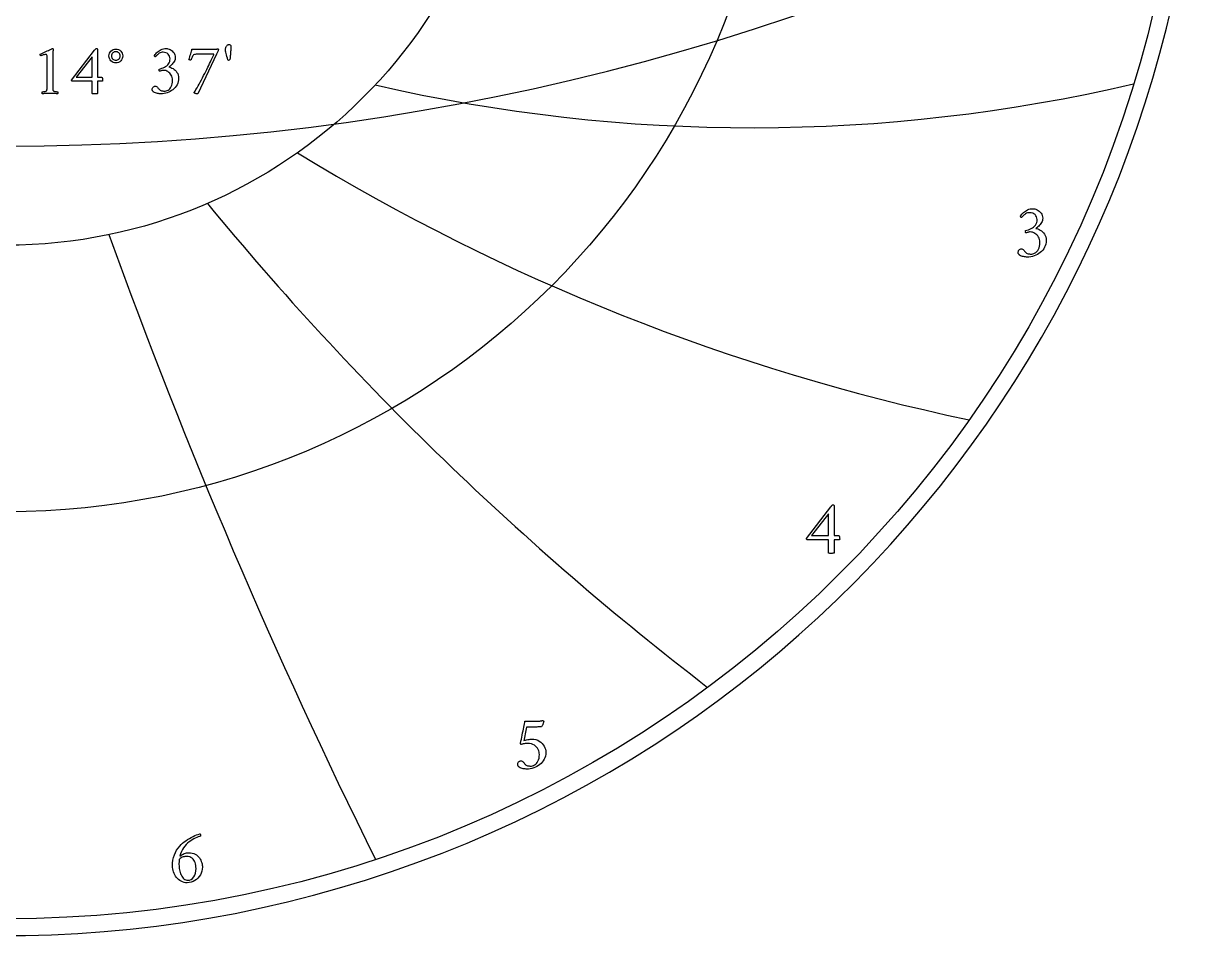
# Model space of a CAD drawing. Header units: millimetres. Extents: x -32.4 to 32.3, y -32.4 to 33.4.
# Drawn here: x 0.47 to 32.35, y -32.35 to -7.67 of the extents above; entities that cross this region are included whole.
import ezdxf

# ---------------------------------------------------------------- set-up
doc = ezdxf.new("R2010")
doc.units = ezdxf.units.MM
for name, color, linetype in [('CUT_OUTER', 1, 'Continuous'), ('ENGRAVE', 7, 'Continuous'), ('ENGRAVE_FINE', 8, 'Continuous'), ('TEXT', 5, 'Continuous')]:
    doc.layers.add(name, color=color, linetype=linetype)

msp = doc.modelspace()

# ---------------------------------------------------------------- linework, layer by layer
at = {"layer": 'CUT_OUTER'}
msp.add_arc((-0.0002, -0.0001), 32.35, 127.26523, 87.73645, dxfattribs=at)
at = {"layer": 'ENGRAVE'}
for radius in [31.9, 20.8814, 13.6687]:
    msp.add_circle((0, 0), radius, dxfattribs=at)
for centre, radius, start, end in [((20.1893, 34.969), 45.4585, 257.0331, 283.12748), ((37.9253, 37.9253), 57.556, 238.534502, 258.105285), ((69.4851, 40.1172), 82.9072, 219.427561, 232.47475), ((154.75, 41.4651), 161.5641, 199.845293, 206.368888)]:
    msp.add_arc(centre, radius, start, end, dxfattribs=at)
at = {"layer": 'ENGRAVE_FINE'}
msp.add_arc((0, 55.2682), 66.2544, 241.345817, 298.654183, dxfattribs=at)
at = {"layer": 'TEXT'}
for points in [[(6.0342, -8.2368), (6.0481, -8.2384), (6.0609, -8.2431), (6.0724, -8.251), (6.0827, -8.262), (6.0826, -8.2734), (6.0822, -8.288), (6.0816, -8.3059), (6.0808, -8.3271), (6.0797, -8.3506), (6.0784, -8.3755), (6.0768, -8.4016), (6.075, -8.4291), (6.073, -8.4572), (6.0708, -8.485), (6.0686, -8.5125), (6.0662, -8.5399), (6.0638, -8.566), (6.0616, -8.5899), (6.0595, -8.6116), (6.0575, -8.6312), (6.0514, -8.6414), (6.0429, -8.6506), (6.032, -8.6589), (6.0186, -8.6661), (6.0132, -8.6654), (6.0084, -8.6632), (6.0044, -8.6596), (6.0011, -8.6545), (5.9864, -8.605), (5.9734, -8.5595), (5.9622, -8.5181), (5.9526, -8.4806), (5.9449, -8.4472), (5.9394, -8.4177), (5.9362, -8.3923), (5.9351, -8.3708), (5.9359, -8.357), (5.9382, -8.3427), (5.9422, -8.3279), (5.9477, -8.3126), (5.9546, -8.2976), (5.9628, -8.2837), (5.9721, -8.2709), (5.9827, -8.2591), (5.9943, -8.2494), (6.0067, -8.2424), (6.02, -8.2382), (6.0342, -8.2368)], [(1.1093, -9.3442), (1.1093, -8.5768), (1.1088, -8.558), (1.1071, -8.5423), (1.1044, -8.5298), (1.1006, -8.5204), (1.0954, -8.5136), (1.0887, -8.5088), (1.0803, -8.5059), (1.0705, -8.5049), (1.0583, -8.5058), (1.0433, -8.5085), (1.0253, -8.5131), (1.0044, -8.5195), (0.9834, -8.5264), (0.9651, -8.5328), (0.9494, -8.5386), (0.9364, -8.5437), (0.9288, -8.5366), (0.9233, -8.5287), (0.92, -8.5201), (0.9189, -8.5107), (0.9189, -8.5106), (0.9189, -8.5102), (0.9189, -8.5096), (0.9189, -8.5088), (0.9192, -8.5053), (0.9199, -8.5025), (0.9211, -8.5004), (0.9228, -8.4991), (0.9615, -8.4815), (0.9998, -8.4639), (1.0377, -8.4461), (1.0753, -8.4282), (1.1111, -8.411), (1.1438, -8.3954), (1.1733, -8.3813), (1.1996, -8.3689), (1.2214, -8.3587), (1.2373, -8.3514), (1.2472, -8.347), (1.2511, -8.3456), (1.255, -8.3456), (1.2595, -8.3463), (1.2633, -8.3485), (1.2663, -8.3521), (1.2686, -8.3572), (1.2704, -8.3628), (1.272, -8.3679), (1.2733, -8.3725), (1.2744, -8.3767), (1.274, -8.3796), (1.2725, -8.3886), (1.2701, -8.4034), (1.2667, -8.4243), (1.2633, -8.4506), (1.2608, -8.4818), (1.2594, -8.5181), (1.2589, -8.5593), (1.2589, -9.3442), (1.259, -9.3652), (1.2591, -9.3854), (1.2594, -9.405), (1.2599, -9.4238), (1.2608, -9.4414), (1.2625, -9.4573), (1.2651, -9.4715), (1.2686, -9.484), (1.2719, -9.4888), (1.2778, -9.4933), (1.2865, -9.4975), (1.2978, -9.5015), (1.3106, -9.5051), (1.3237, -9.5081), (1.3373, -9.5104), (1.3512, -9.5122), (1.3642, -9.5135), (1.3752, -9.5144), (1.3841, -9.5149), (1.391, -9.5151), (1.3936, -9.5197), (1.3956, -9.5258), (1.397, -9.5333), (1.3978, -9.5423), (1.3977, -9.5513), (1.3966, -9.5588), (1.3943, -9.5649), (1.391, -9.5695), (1.3625, -9.5676), (1.3351, -9.5659), (1.309, -9.5642), (1.2842, -9.5627), (1.2594, -9.5614), (1.2336, -9.5605), (1.2069, -9.56), (1.1792, -9.5598), (1.1527, -9.56), (1.1273, -9.5605), (1.1031, -9.5614), (1.0802, -9.5627), (1.057, -9.5642), (1.0321, -9.5659), (1.0055, -9.5676), (0.9772, -9.5695), (0.9739, -9.5649), (0.9716, -9.5588), (0.9705, -9.5513), (0.9704, -9.5423), (0.9712, -9.5333), (0.9726, -9.5258), (0.9746, -9.5197), (0.9772, -9.5151), (0.9841, -9.5149), (0.993, -9.5144), (1.004, -9.5135), (1.017, -9.5122), (1.0309, -9.5104), (1.0445, -9.5081), (1.0576, -9.5051), (1.0705, -9.5015), (1.0816, -9.4975), (1.0899, -9.4933), (1.0952, -9.4888), (1.0976, -9.484), (1.1012, -9.4715), (1.104, -9.4573), (1.106, -9.4414), (1.1074, -9.4238), (1.1082, -9.405), (1.1088, -9.3854), (1.1092, -9.3652), (1.1093, -9.3442)], [(2.444, -8.3417), (2.4512, -8.3424), (2.4573, -8.3446), (2.4624, -8.3483), (2.4663, -8.3534), (2.4693, -8.3592), (2.4714, -8.365), (2.4727, -8.3708), (2.4731, -8.3767), (2.4731, -9.1246), (2.5858, -9.1246), (2.5905, -9.1261), (2.595, -9.1305), (2.5993, -9.1377), (2.6033, -9.1479), (2.6067, -9.1601), (2.6091, -9.1732), (2.6106, -9.1873), (2.611, -9.2023), (2.6107, -9.2123), (2.6096, -9.2208), (2.6078, -9.2278), (2.6052, -9.2334), (2.4731, -9.2334), (2.4731, -9.5656), (2.4723, -9.5659), (2.47, -9.5668), (2.466, -9.5684), (2.4605, -9.5705), (2.4514, -9.5726), (2.4369, -9.5741), (2.417, -9.575), (2.3915, -9.5753), (2.3618, -9.5744), (2.3405, -9.5715), (2.3278, -9.5666), (2.3235, -9.5598), (2.3235, -9.2334), (1.7893, -9.2334), (1.7847, -9.2302), (1.7808, -9.2264), (1.7774, -9.2219), (1.7747, -9.2169), (1.7726, -9.2117), (1.7711, -9.2069), (1.7701, -9.2025), (1.7698, -9.1984), (2.3876, -8.3903), (2.393, -8.384), (2.3993, -8.3769), (2.4066, -8.369), (2.4148, -8.3602), (2.4232, -8.3521), (2.4309, -8.3463), (2.4378, -8.3429), (2.444, -8.3417)], [(2.3235, -8.569), (1.8981, -9.1246), (2.3235, -9.1246)], [(2.7801, -8.5476), (2.7835, -8.5102), (2.7939, -8.4757), (2.8112, -8.4442), (2.8354, -8.4155), (2.8645, -8.3917), (2.8964, -8.3747), (2.9311, -8.3645), (2.9685, -8.3611), (3.0058, -8.3645), (3.0401, -8.3747), (3.0714, -8.3917), (3.0996, -8.4155), (3.123, -8.4442), (3.1397, -8.4757), (3.1497, -8.5102), (3.1531, -8.5476), (3.1497, -8.585), (3.1397, -8.6195), (3.123, -8.6511), (3.0996, -8.6797), (3.0714, -8.7035), (3.0401, -8.7205), (3.0058, -8.7307), (2.9685, -8.7341), (2.9311, -8.7307), (2.8964, -8.7205), (2.8645, -8.7035), (2.8354, -8.6797), (2.8112, -8.6511), (2.7939, -8.6195), (2.7835, -8.585), (2.7801, -8.5476)], [(2.85, -8.5476), (2.8522, -8.571), (2.8587, -8.5926), (2.8697, -8.6123), (2.885, -8.6302), (2.9033, -8.6451), (2.9233, -8.6557), (2.9451, -8.6621), (2.9685, -8.6642), (2.9918, -8.6621), (3.0132, -8.6557), (3.0326, -8.6451), (3.0501, -8.6302), (3.0646, -8.6123), (3.0749, -8.5926), (3.0811, -8.571), (3.0831, -8.5476), (3.0811, -8.5243), (3.0749, -8.5027), (3.0646, -8.483), (3.0501, -8.4651), (3.0326, -8.4502), (3.0132, -8.4396), (2.9918, -8.4332), (2.9685, -8.4311), (2.9451, -8.4332), (2.9233, -8.4396), (2.9033, -8.4502), (2.885, -8.4651), (2.8697, -8.483), (2.8587, -8.5027), (2.8522, -8.5243), (2.85, -8.5476)], [(4.3284, -8.3456), (4.3533, -8.3473), (4.3794, -8.3526), (4.4067, -8.3614), (4.4353, -8.3738), (4.4634, -8.3895), (4.4894, -8.4085), (4.5134, -8.4308), (4.5353, -8.4563), (4.5536, -8.485), (4.5667, -8.5165), (4.5745, -8.551), (4.5771, -8.5884), (4.5752, -8.6179), (4.5696, -8.6462), (4.5602, -8.6733), (4.547, -8.6992), (4.5312, -8.7236), (4.514, -8.7463), (4.4953, -8.7673), (4.4751, -8.7866), (4.4548, -8.8041), (4.4355, -8.8196), (4.4174, -8.8332), (4.4003, -8.8449), (4.428, -8.8506), (4.4566, -8.8599), (4.4863, -8.8729), (4.5169, -8.8896), (4.5468, -8.9098), (4.5744, -8.9335), (4.5997, -8.9608), (4.6228, -8.9915), (4.6419, -9.0258), (4.6555, -9.0637), (4.6637, -9.105), (4.6665, -9.1499), (4.6639, -9.1973), (4.656, -9.2424), (4.643, -9.2852), (4.6247, -9.3257), (4.6021, -9.3636), (4.5761, -9.3986), (4.5467, -9.4306), (4.514, -9.4597), (4.4784, -9.4858), (4.4409, -9.5086), (4.4012, -9.528), (4.3595, -9.5443), (4.3165, -9.557), (4.2731, -9.5661), (4.2291, -9.5716), (4.1847, -9.5734), (4.1651, -9.5727), (4.1431, -9.5707), (4.1189, -9.5674), (4.0924, -9.5627), (4.0654, -9.5566), (4.0397, -9.5489), (4.0153, -9.5396), (3.9923, -9.5287), (3.988, -9.5248), (3.9826, -9.519), (3.9763, -9.5112), (3.969, -9.5015), (3.9622, -9.4907), (3.9574, -9.4797), (3.9545, -9.4684), (3.9535, -9.4568), (3.955, -9.4374), (3.9596, -9.4199), (3.9671, -9.4044), (3.9778, -9.3908), (3.9903, -9.3797), (4.0037, -9.3718), (4.018, -9.3671), (4.0331, -9.3655), (4.0515, -9.3674), (4.0679, -9.3731), (4.0821, -9.3825), (4.0943, -9.3956), (4.1056, -9.4103), (4.1169, -9.4241), (4.1284, -9.437), (4.14, -9.4491), (4.1543, -9.4616), (4.1699, -9.4721), (4.1868, -9.4806), (4.2051, -9.4869), (4.2239, -9.4916), (4.2427, -9.495), (4.2613, -9.497), (4.2799, -9.4976), (4.3052, -9.4959), (4.3306, -9.4906), (4.3562, -9.4818), (4.3819, -9.4695), (4.4066, -9.4531), (4.4292, -9.4321), (4.4498, -9.4064), (4.4683, -9.3762), (4.4836, -9.3409), (4.4945, -9.3002), (4.5011, -9.254), (4.5033, -9.2023), (4.5011, -9.1646), (4.4945, -9.1292), (4.4836, -9.0962), (4.4683, -9.0654), (4.4495, -9.0373), (4.4282, -9.0122), (4.4044, -8.9902), (4.378, -8.9711), (4.3499, -8.9558), (4.3209, -8.9449), (4.2911, -8.9384), (4.2604, -8.9362), (4.2448, -8.9368), (4.2291, -8.9386), (4.2133, -8.9416), (4.1973, -8.9459), (4.1822, -8.9504), (4.1689, -8.9541), (4.1574, -8.9572), (4.1478, -8.9595), (4.1427, -8.9514), (4.139, -8.9425), (4.1368, -8.9329), (4.1361, -8.9226), (4.1363, -8.9163), (4.1371, -8.9109), (4.1383, -8.9066), (4.14, -8.9032), (4.1774, -8.8933), (4.2138, -8.8813), (4.2493, -8.8671), (4.2837, -8.8507), (4.3161, -8.8319), (4.3452, -8.8106), (4.371, -8.7868), (4.3935, -8.7604), (4.4118, -8.731), (4.4248, -8.6984), (4.4327, -8.6626), (4.4353, -8.6234), (4.432, -8.5871), (4.4222, -8.5539), (4.4058, -8.524), (4.3828, -8.4971), (4.3548, -8.475), (4.3231, -8.4592), (4.2878, -8.4498), (4.2488, -8.4466), (4.2196, -8.4484), (4.1924, -8.4537), (4.1672, -8.4625), (4.1439, -8.4748), (4.1227, -8.489), (4.1038, -8.5034), (4.0872, -8.5181), (4.073, -8.5331), (4.0609, -8.5467), (4.0509, -8.5576), (4.0429, -8.5657), (4.037, -8.5709), (4.0331, -8.5701), (4.0292, -8.5675), (4.0254, -8.5633), (4.0215, -8.5573), (4.0181, -8.5505), (4.0156, -8.5437), (4.0142, -8.5369), (4.0137, -8.5301), (4.0293, -8.508), (4.047, -8.4862), (4.0667, -8.4648), (4.0885, -8.4437), (4.1122, -8.4237), (4.1378, -8.4053), (4.1652, -8.3887), (4.1944, -8.3738), (4.2253, -8.3614), (4.258, -8.3526), (4.2924, -8.3473), (4.3284, -8.3456)], [(5.6009, -8.3631), (5.6197, -8.3629), (5.6393, -8.3623), (5.6596, -8.3614), (5.6806, -8.3602), (5.6998, -8.3589), (5.7146, -8.358), (5.725, -8.3574), (5.7311, -8.3572), (5.7362, -8.3583), (5.7398, -8.3616), (5.742, -8.3671), (5.7427, -8.3747), (5.7417, -8.3854), (5.7384, -8.3978), (5.7329, -8.4121), (5.7253, -8.4282), (5.7164, -8.4455), (5.7073, -8.4634), (5.6979, -8.4819), (5.6883, -8.501), (5.1891, -9.5676), (5.1857, -9.5701), (5.1813, -9.5719), (5.176, -9.573), (5.1696, -9.5734), (5.1583, -9.5727), (5.1458, -9.5707), (5.1321, -9.5674), (5.1172, -9.5627), (5.1036, -9.5572), (5.0939, -9.5513), (5.088, -9.545), (5.0861, -9.5384), (5.111, -9.4996), (5.1371, -9.4568), (5.1644, -9.4102), (5.1929, -9.3597), (5.2223, -9.3065), (5.252, -9.2519), (5.282, -9.1958), (5.3124, -9.1382), (5.3427, -9.0802), (5.3722, -9.0226), (5.4009, -8.9656), (5.429, -8.909), (5.4559, -8.8539), (5.4814, -8.8014), (5.5055, -8.7514), (5.5281, -8.704), (5.5488, -8.6602), (5.5674, -8.621), (5.5838, -8.5864), (5.598, -8.5564), (5.6095, -8.5321), (5.6177, -8.5148), (5.6226, -8.5045), (5.6242, -8.501), (5.1424, -8.501), (5.116, -8.5032), (5.0929, -8.5097), (5.0732, -8.5207), (5.057, -8.536), (5.0429, -8.556), (5.0298, -8.5811), (5.0176, -8.6114), (5.0064, -8.6467), (5.0043, -8.6518), (4.9996, -8.6555), (4.9926, -8.6576), (4.9831, -8.6584), (4.9798, -8.6581), (4.9756, -8.6574), (4.9706, -8.6562), (4.9647, -8.6545), (4.9588, -8.6525), (4.9537, -8.6506), (4.9496, -8.6487), (4.9462, -8.6467), (4.9587, -8.6077), (4.9707, -8.5683), (4.9825, -8.5285), (4.9938, -8.4884), (5.0042, -8.4503), (5.013, -8.4167), (5.0202, -8.3877), (5.0259, -8.3631)], [(27.7883, -12.6806), (27.8149, -12.6824), (27.8427, -12.6881), (27.8719, -12.6975), (27.9023, -12.7106), (27.9323, -12.7274), (27.9601, -12.7477), (27.9856, -12.7714), (28.009, -12.7987), (28.0285, -12.8292), (28.0424, -12.8629), (28.0508, -12.8997), (28.0536, -12.9396), (28.0516, -12.9711), (28.0455, -13.0012), (28.0355, -13.0301), (28.0214, -13.0577), (28.0046, -13.0837), (27.9862, -13.108), (27.9663, -13.1304), (27.9448, -13.151), (27.9231, -13.1696), (27.9026, -13.1862), (27.8832, -13.2007), (27.865, -13.2131), (27.8945, -13.2192), (27.9251, -13.2292), (27.9567, -13.2431), (27.9893, -13.2608), (28.0213, -13.2824), (28.0507, -13.3077), (28.0777, -13.3368), (28.1023, -13.3696), (28.1227, -13.4062), (28.1372, -13.4465), (28.146, -13.4906), (28.1489, -13.5385), (28.1461, -13.5891), (28.1378, -13.6372), (28.1238, -13.6828), (28.1043, -13.726), (28.0802, -13.7664), (28.0525, -13.8037), (28.0212, -13.8379), (27.9862, -13.869), (27.9483, -13.8968), (27.9082, -13.9211), (27.866, -13.9419), (27.8215, -13.9591), (27.7756, -13.9727), (27.7293, -13.9825), (27.6824, -13.9883), (27.635, -13.9902), (27.6141, -13.9895), (27.5907, -13.9874), (27.5648, -13.9838), (27.5365, -13.9788), (27.5077, -13.9723), (27.4803, -13.9641), (27.4544, -13.9542), (27.4298, -13.9426), (27.4252, -13.9384), (27.4195, -13.9322), (27.4127, -13.9239), (27.4049, -13.9136), (27.3977, -13.902), (27.3925, -13.8902), (27.3894, -13.8782), (27.3884, -13.8659), (27.39, -13.8452), (27.3948, -13.8265), (27.4029, -13.8099), (27.4143, -13.7954), (27.4277, -13.7837), (27.442, -13.7752), (27.4572, -13.7702), (27.4733, -13.7685), (27.493, -13.7705), (27.5104, -13.7765), (27.5256, -13.7866), (27.5386, -13.8006), (27.5506, -13.8162), (27.5627, -13.8309), (27.5749, -13.8447), (27.5873, -13.8576), (27.6025, -13.871), (27.6192, -13.8822), (27.6372, -13.8912), (27.6567, -13.898), (27.6769, -13.903), (27.6969, -13.9066), (27.7168, -13.9087), (27.7365, -13.9094), (27.7635, -13.9075), (27.7906, -13.9019), (27.8179, -13.8925), (27.8453, -13.8794), (27.8717, -13.8619), (27.8958, -13.8395), (27.9178, -13.8121), (27.9375, -13.7799), (27.9538, -13.7423), (27.9655, -13.6988), (27.9725, -13.6495), (27.9748, -13.5944), (27.9725, -13.5542), (27.9655, -13.5165), (27.9538, -13.4812), (27.9375, -13.4483), (27.9175, -13.4184), (27.8948, -13.3916), (27.8693, -13.3681), (27.8412, -13.3478), (27.8112, -13.3315), (27.7803, -13.3199), (27.7485, -13.3129), (27.7158, -13.3105), (27.6991, -13.3112), (27.6824, -13.3131), (27.6655, -13.3164), (27.6484, -13.3209), (27.6323, -13.3257), (27.6181, -13.3297), (27.6059, -13.3329), (27.5956, -13.3354), (27.5902, -13.3267), (27.5863, -13.3173), (27.5839, -13.307), (27.5832, -13.296), (27.5834, -13.2893), (27.5842, -13.2836), (27.5855, -13.2789), (27.5873, -13.2753), (27.6272, -13.2648), (27.6661, -13.252), (27.7039, -13.2368), (27.7407, -13.2194), (27.7752, -13.1993), (27.8062, -13.1766), (27.8337, -13.1512), (27.8577, -13.123), (27.8772, -13.0917), (27.8912, -13.0569), (27.8995, -13.0187), (27.9023, -12.9769), (27.8988, -12.9382), (27.8883, -12.9028), (27.8708, -12.8708), (27.8463, -12.8422), (27.8164, -12.8186), (27.7826, -12.8018), (27.7449, -12.7917), (27.7034, -12.7883), (27.6723, -12.7902), (27.6433, -12.7958), (27.6163, -12.8052), (27.5915, -12.8184), (27.5689, -12.8335), (27.5487, -12.8489), (27.531, -12.8646), (27.5158, -12.8805), (27.5029, -12.8951), (27.4922, -12.9067), (27.4838, -12.9153), (27.4775, -12.9209), (27.4733, -12.92), (27.4692, -12.9173), (27.465, -12.9128), (27.4609, -12.9064), (27.4573, -12.8992), (27.4547, -12.8919), (27.4531, -12.8847), (27.4526, -12.8774), (27.4693, -12.8538), (27.4881, -12.8305), (27.5091, -12.8077), (27.5324, -12.7852), (27.5577, -12.7638), (27.585, -12.7443), (27.6142, -12.7265), (27.6453, -12.7106), (27.6784, -12.6975), (27.7132, -12.6881), (27.7499, -12.6824), (27.7883, -12.6806)], [(22.3805, -20.6936), (22.3882, -20.6944), (22.3947, -20.6967), (22.4001, -20.7006), (22.4043, -20.706), (22.4075, -20.7123), (22.4098, -20.7185), (22.4111, -20.7247), (22.4116, -20.7309), (22.4116, -21.5287), (22.5318, -21.5287), (22.5368, -21.5303), (22.5416, -21.535), (22.5461, -21.5427), (22.5504, -21.5536), (22.554, -21.5666), (22.5566, -21.5805), (22.5582, -21.5956), (22.5587, -21.6116), (22.5583, -21.6222), (22.5571, -21.6313), (22.5552, -21.6388), (22.5525, -21.6448), (22.4116, -21.6448), (22.4116, -21.9991), (22.4107, -21.9995), (22.4082, -22.0004), (22.404, -22.0021), (22.3981, -22.0043), (22.3885, -22.0066), (22.373, -22.0082), (22.3517, -22.0092), (22.3245, -22.0095), (22.2928, -22.0085), (22.2701, -22.0054), (22.2565, -22.0002), (22.252, -21.9929), (22.252, -21.6448), (21.6821, -21.6448), (21.6773, -21.6414), (21.6731, -21.6373), (21.6695, -21.6325), (21.6666, -21.6272), (21.6643, -21.6217), (21.6627, -21.6165), (21.6617, -21.6118), (21.6614, -21.6075), (22.3204, -20.7454), (22.3261, -20.7388), (22.3328, -20.7312), (22.3406, -20.7227), (22.3494, -20.7133), (22.3583, -20.7047), (22.3665, -20.6985), (22.3739, -20.6948), (22.3805, -20.6936)], [(22.252, -20.9361), (21.7982, -21.5287), (22.252, -21.5287)], [(14.2253, -27.0374), (14.2831, -27.0408), (14.3364, -27.0509), (14.3851, -27.0677), (14.4294, -27.0913), (14.4689, -27.12), (14.5037, -27.1522), (14.5337, -27.1878), (14.5589, -27.227), (14.5788, -27.2683), (14.5931, -27.3102), (14.6016, -27.3527), (14.6045, -27.3959), (14.6017, -27.4465), (14.5933, -27.4946), (14.5794, -27.5403), (14.5599, -27.5835), (14.5358, -27.6239), (14.5081, -27.6612), (14.4768, -27.6954), (14.4418, -27.7264), (14.4039, -27.7542), (14.3638, -27.7785), (14.3216, -27.7993), (14.2771, -27.8166), (14.2312, -27.8302), (14.1848, -27.8399), (14.138, -27.8457), (14.0906, -27.8477), (14.0696, -27.847), (14.0463, -27.8448), (14.0204, -27.8413), (13.9921, -27.8363), (13.9633, -27.8297), (13.9359, -27.8215), (13.9099, -27.8116), (13.8854, -27.8), (13.8807, -27.7959), (13.875, -27.7896), (13.8683, -27.7814), (13.8605, -27.771), (13.8533, -27.7595), (13.8481, -27.7477), (13.845, -27.7356), (13.844, -27.7233), (13.8456, -27.7026), (13.8504, -27.684), (13.8585, -27.6674), (13.8699, -27.6529), (13.8833, -27.6411), (13.8976, -27.6327), (13.9128, -27.6276), (13.9289, -27.6259), (13.9485, -27.6279), (13.966, -27.634), (13.9812, -27.644), (13.9942, -27.6581), (14.0062, -27.6737), (14.0183, -27.6884), (14.0305, -27.7022), (14.0429, -27.715), (14.0581, -27.7284), (14.0748, -27.7397), (14.0928, -27.7487), (14.1123, -27.7555), (14.1325, -27.7604), (14.1525, -27.764), (14.1723, -27.7661), (14.1921, -27.7669), (14.2191, -27.765), (14.2462, -27.7593), (14.2735, -27.7499), (14.3009, -27.7368), (14.3273, -27.7193), (14.3514, -27.6969), (14.3734, -27.6696), (14.3931, -27.6373), (14.4094, -27.5997), (14.4211, -27.5563), (14.4281, -27.507), (14.4304, -27.4519), (14.4284, -27.4194), (14.4224, -27.3863), (14.4123, -27.3526), (14.3983, -27.3182), (14.3798, -27.2848), (14.3566, -27.254), (14.3285, -27.2257), (14.2957, -27.2001), (14.2575, -27.1788), (14.2133, -27.1636), (14.1632, -27.1544), (14.1071, -27.1514), (14.0891, -27.152), (14.0683, -27.1537), (14.0446, -27.1566), (14.018, -27.1607), (13.992, -27.1656), (13.9699, -27.1708), (13.9516, -27.1765), (13.9372, -27.1825), (13.9342, -27.1819), (13.9313, -27.1801), (13.9285, -27.1772), (13.9258, -27.1731), (13.9235, -27.1684), (13.9219, -27.1636), (13.921, -27.1586), (13.9206, -27.1535), (13.932, -27.0965), (13.9434, -27.0395), (13.9548, -26.9825), (13.9662, -26.9255), (13.9774, -26.8695), (13.9882, -26.8154), (13.9987, -26.7633), (14.0087, -26.7131), (14.018, -26.6662), (14.0261, -26.6237), (14.033, -26.5859), (14.0388, -26.5525), (14.3372, -26.5525), (14.358, -26.5522), (14.3791, -26.5515), (14.4005, -26.5502), (14.4221, -26.5484), (14.443, -26.5462), (14.462, -26.544), (14.4792, -26.5416), (14.4947, -26.539), (14.5073, -26.5368), (14.5164, -26.5352), (14.5218, -26.5342), (14.5237, -26.5339), (14.5286, -26.5368), (14.5332, -26.5396), (14.5375, -26.542), (14.5413, -26.5442), (14.5444, -26.5465), (14.5467, -26.5494), (14.5481, -26.5528), (14.5485, -26.5567), (14.5481, -26.561), (14.5467, -26.5678), (14.5444, -26.5771), (14.5413, -26.5888), (14.5373, -26.602), (14.5325, -26.616), (14.5269, -26.6305), (14.5206, -26.6458), (14.5135, -26.6608), (14.5058, -26.6748), (14.4974, -26.6877), (14.4884, -26.6996), (14.4667, -26.7017), (14.4428, -26.7038), (14.4169, -26.7059), (14.389, -26.7079), (14.3587, -26.7097), (14.3258, -26.711), (14.2903, -26.7118), (14.2522, -26.7121), (14.0823, -26.7121), (14.073, -26.7579), (14.0639, -26.804), (14.0549, -26.8506), (14.046, -26.8975), (14.0371, -26.9441), (14.0281, -26.9895), (14.019, -27.0337), (14.0097, -27.0768), (14.0321, -27.0688), (14.0577, -27.0615), (14.0865, -27.0548), (14.1185, -27.0488), (14.1505, -27.0438), (14.1789, -27.0403), (14.2038, -27.0381), (14.2253, -27.0374)], [(4.9397, -30.1124), (4.9904, -30.1149), (5.0368, -30.1223), (5.0789, -30.1346), (5.1168, -30.1518), (5.1508, -30.1728), (5.1811, -30.1966), (5.2078, -30.2231), (5.2308, -30.2523), (5.2506, -30.2832), (5.2673, -30.315), (5.2811, -30.3475), (5.2919, -30.3808), (5.3001, -30.4136), (5.3059, -30.4447), (5.3094, -30.4742), (5.3106, -30.502), (5.3072, -30.557), (5.2969, -30.61), (5.2797, -30.6611), (5.2557, -30.7103), (5.2259, -30.7561), (5.1914, -30.7973), (5.1523, -30.8338), (5.1085, -30.8657), (5.0609, -30.8915), (5.0104, -30.91), (4.9568, -30.921), (4.9003, -30.9247), (4.8558, -30.9222), (4.8135, -30.9146), (4.7734, -30.902), (4.7355, -30.8843), (4.7001, -30.8625), (4.6674, -30.8374), (4.6374, -30.8091), (4.6102, -30.7776), (4.5858, -30.7435), (4.5643, -30.7074), (4.5459, -30.6694), (4.5304, -30.6294), (4.5181, -30.5886), (4.5094, -30.5478), (4.5042, -30.5072), (4.5024, -30.4668), (4.5055, -30.3901), (4.5148, -30.3155), (4.5304, -30.243), (4.5521, -30.1725), (4.5799, -30.1053), (4.6133, -30.0425), (4.6524, -29.9841), (4.6972, -29.9301), (4.7348, -29.8915), (4.7752, -29.8544), (4.8182, -29.8189), (4.864, -29.785), (4.9114, -29.753), (4.9593, -29.7233), (5.0078, -29.696), (5.0567, -29.671), (5.1051, -29.6489), (5.1518, -29.6301), (5.1968, -29.6147), (5.2401, -29.6026), (5.2467, -29.6041), (5.252, -29.6086), (5.2561, -29.616), (5.2588, -29.6265), (5.2606, -29.6375), (5.2619, -29.6469), (5.2627, -29.6546), (5.2629, -29.6607), (5.2297, -29.6721), (5.1943, -29.6855), (5.1567, -29.7011), (5.1168, -29.7187), (5.0758, -29.7389), (5.0347, -29.7622), (4.9935, -29.7886), (4.9521, -29.8181), (4.9117, -29.8512), (4.8733, -29.8883), (4.8371, -29.9295), (4.8029, -29.9746), (4.7717, -30.0243), (4.7443, -30.079), (4.7209, -30.1388), (4.7013, -30.2036), (4.7291, -30.1831), (4.7583, -30.165), (4.7892, -30.1494), (4.8215, -30.1362), (4.8538, -30.1258), (4.8842, -30.1184), (4.9128, -30.1139), (4.9397, -30.1124)], [(4.6848, -30.2927), (4.6828, -30.3094), (4.6811, -30.3264), (4.6797, -30.3436), (4.6785, -30.3611), (4.6776, -30.3787), (4.677, -30.3963), (4.6766, -30.4139), (4.6765, -30.4315), (4.6774, -30.4661), (4.6801, -30.5015), (4.6846, -30.5376), (4.691, -30.5745), (4.6992, -30.6112), (4.7094, -30.6465), (4.7215, -30.6806), (4.7355, -30.7134), (4.7515, -30.744), (4.7695, -30.7716), (4.7893, -30.7963), (4.8112, -30.818), (4.8349, -30.8357), (4.8604, -30.8483), (4.8877, -30.8559), (4.9169, -30.8584), (4.9634, -30.8527), (5.0054, -30.8356), (5.0431, -30.8071), (5.0764, -30.7672), (5.1036, -30.7188), (5.123, -30.6647), (5.1347, -30.6048), (5.1386, -30.5393), (5.137, -30.4966), (5.1321, -30.4554), (5.124, -30.4157), (5.1127, -30.3777), (5.0979, -30.3422), (5.0793, -30.3103), (5.0569, -30.2821), (5.0308, -30.2575), (5.0007, -30.2375), (4.9661, -30.2233), (4.9271, -30.2147), (4.8837, -30.2119), (4.8614, -30.2127), (4.8379, -30.2152), (4.8132, -30.2195), (4.7873, -30.2253), (4.7611, -30.2346), (4.7353, -30.2489), (4.7098, -30.2683), (4.6848, -30.2927)]]:
    msp.add_lwpolyline(points, close=True, dxfattribs=at)

doc.saveas('drawing.dxf')
